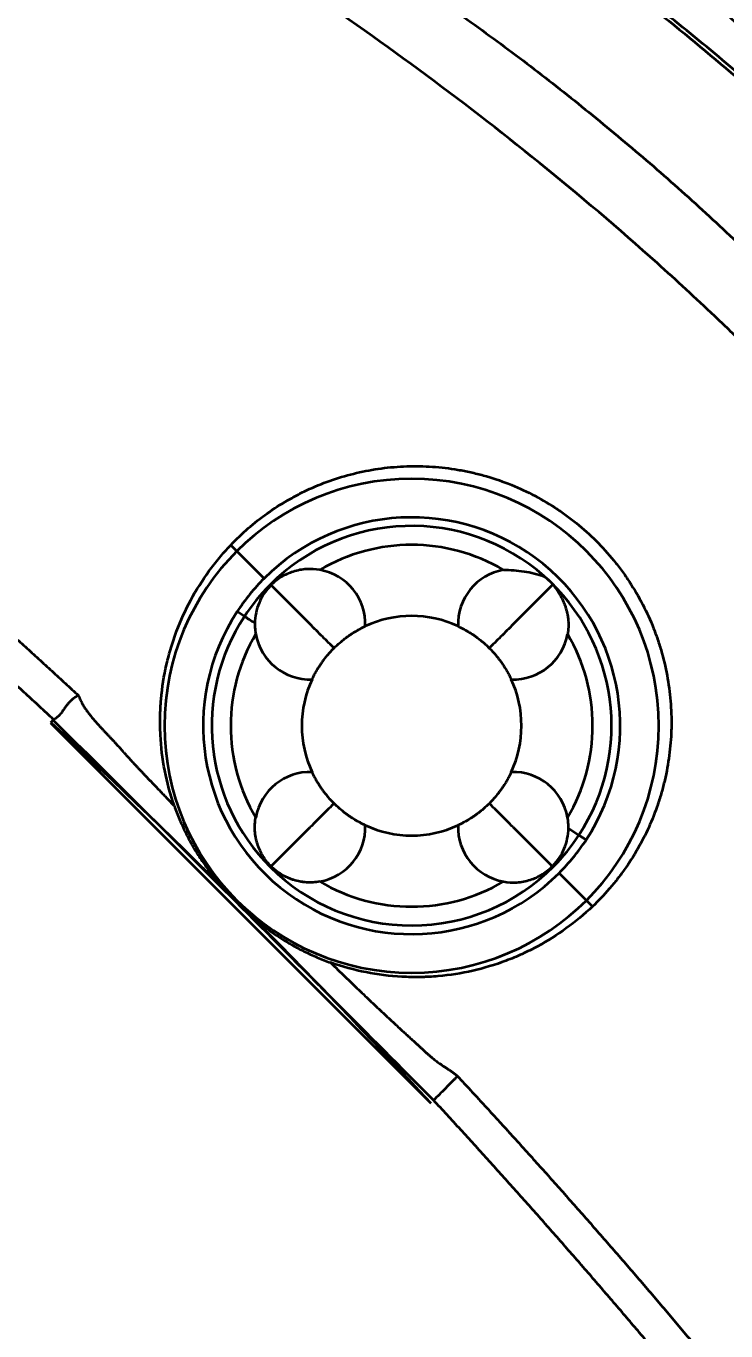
# Model space of a CAD drawing. Header units: millimetres. Extents: x -742 to 742, y -525 to 525.
# Drawn here: x -184.85 to -172.11, y 234.25 to 258.03 of the extents above; entities that cross this region are included whole.
import ezdxf

# ---------------------------------------------------------------- set-up
doc = ezdxf.new("R2010")
doc.units = ezdxf.units.MM
doc.layers.get('0').update_dxf_attribs({"lineweight": 18})
doc.layers.add('尺寸线层', color=3, linetype='Continuous', lineweight=18)
doc.layers.add('粗实线层', color=7, linetype='Continuous', lineweight=35)
doc.styles.add('标准', font='', dxfattribs={"width": 0.667})
doc.styles.get('标准').set_extended_font_data('宋体')
doc.dimstyles.new('标准', dxfattribs={"dimscale": 3, "dimtxt": 3.5, "dimasz": 4, "dimexe": 2, "dimexo": 0, "dimtad": 1, "dimdsep": 46, "dimtxsty": '标准', "dimblk": '_CAXARROW', "dimcen": 0, "dimdle": 6, "dimazin": 2, "dimtfac": 0.707107, "dimtdec": 3, "dimtmove": 2, "dimatfit": 3, "dimfxl": 1, "dimfrac": 2, "dimtolj": 1, "dimarcsym": 1})

# ---------------------------------------------------------------- blocks, each defined once
blk = doc.blocks.new('*X13')
at = {"layer": '尺寸线层', "color": 0, "lineweight": 18}
blk.add_line((-124.916, 358.193), (-25.307, 358.193), dxfattribs=at)
at = {"layer": '尺寸线层', "color": 0, "lineweight": 18, "insert": (-32.77, 365.23), "char_height": 10.5, "width": 29.85047, "attachment_point": 5, "line_spacing_factor": 1.15057, "style": '标准'}
blk.add_mtext('\\T1.1;210', dxfattribs=at)
blk = doc.blocks.new('_CAXARROW')
blk.add_hatch(color=0).paths.add_polyline_path([(0, 0), (-1, 0.125), (-1, -0.125)], flags=0)

msp = doc.modelspace()

# ---------------------------------------------------------------- linework, layer by layer
at = {"layer": '粗实线层'}
for p, q in [((-181.124, 248.571), (-180.516, 247.963)), ((-180.392, 247.839), (-179.68, 247.127)), ((-175.981, 247.127), (-175.27, 247.839)), ((-180.877, 247.27), (-181.009, 247.357)), ((-184.409, 245.33), (-177.483, 238.404)), ((-180.392, 242.717), (-179.68, 243.428)), ((-175.981, 243.428), (-175.27, 242.717)), ((-174.976, 243.41), (-174.784, 243.285)), ((-174.653, 243.199), (-174.784, 243.285)), ((-174.538, 241.985), (-175.145, 242.593))]:
    msp.add_line(p, q, dxfattribs=at)
for centre, radius, start, end in [((-177.831, 245.278), 4.5, 360, 180), ((-177.831, 245.278), 3.797, 326.8123, 135), ((-177.831, 245.278), 3.64, 48.4373, 135.2358), ((-177.831, 245.278), 3.295, 59.5154, 120.4846), ((-177.831, 245.278), 3.797, 135, 146.8123), ((-179.68, 247.127), 1.006, 357.8865, 79.8175), ((-175.981, 247.127), 1.006, 100.1825, 182.0741), ((-177.831, 245.278), 3.64, 326.8123, 48.4373), ((-177.831, 245.278), 3.64, 135.2358, 146.8123), ((-177.831, 245.278), 3.797, 146.8123, 315), ((-177.831, 245.278), 3.64, 146.8123, 224.9938), ((-177.831, 245.278), 2, 65.0346, 114.9924), ((-177.831, 245.278), 3.295, 149.5154, 210.4846), ((-179.68, 247.127), 1.006, 190.1825, 272.0755), ((-175.981, 247.127), 1.006, 267.9275, 349.8175), ((-177.831, 245.278), 3.295, 329.5154, 30.4846), ((-177.831, 245.278), 2, 155.0329, 180), ((-177.831, 245.278), 2, 360, 24.967), ((-177.831, 245.278), 4.5, 180, 0), ((-177.831, 245.278), 2, 180, 204.9654), ((-177.831, 245.278), 2, 335.0347, 360), ((-179.68, 243.428), 1.006, 87.9259, 169.8175), ((-175.981, 243.428), 1.006, 10.1825, 92.071), ((-179.68, 243.428), 1.006, 280.1825, 2.0725), ((-177.831, 245.278), 2, 245.033, 294.9653), ((-175.981, 243.428), 1.006, 177.929, 259.8175), ((-177.831, 245.278), 3.64, 315.234, 326.8123), ((-177.831, 245.278), 3.797, 315, 326.8123), ((-177.831, 245.278), 3.64, 224.9938, 315.234), ((-177.831, 245.278), 3.295, 239.5154, 300.4846)]:
    msp.add_arc(centre, radius, start, end, dxfattribs=at)
for points, knots in [([(-158.903, 233.708), (-159.102, 234.104), (-159.302, 234.5), (-159.706, 235.291), (-159.911, 235.687), (-160.327, 236.476), (-160.539, 236.871), (-160.969, 237.659), (-161.188, 238.052), (-161.856, 239.23), (-162.317, 240.013), (-162.857, 240.891), (-162.917, 240.989), (-163.038, 241.184), (-163.22, 241.475), (-163.404, 241.766), (-163.775, 242.345), (-164.026, 242.729), (-164.792, 243.874), (-165.32, 244.627), (-166.41, 246.113), (-166.972, 246.846), (-168.136, 248.288), (-168.736, 248.998), (-169.981, 250.392), (-170.625, 251.077), (-171.46, 251.914), (-171.713, 252.164), (-171.969, 252.412), (-172.141, 252.577), (-172.227, 252.659), (-172.658, 253.068), (-173.006, 253.389), (-174.059, 254.334), (-174.774, 254.942), (-176.224, 256.116), (-176.959, 256.683), (-178.45, 257.781), (-179.204, 258.311), (-180.35, 259.082), (-180.734, 259.334), (-181.506, 259.831), (-181.894, 260.075), (-182.382, 260.375), (-182.479, 260.435), (-182.675, 260.554), (-182.773, 260.613), (-183.067, 260.791), (-183.655, 261.142), (-184.245, 261.483), (-185.032, 261.929), (-185.426, 262.148), (-186.216, 262.579), (-186.611, 262.79), (-187.403, 263.205), (-187.799, 263.409), (-188.593, 263.812), (-188.989, 264.011), (-189.386, 264.209)], [0, 0, 0, 0, 1.376599, 1.376599, 2.753198, 2.753198, 4.129797, 4.129797, 5.506396, 5.506396, 8.259594, 8.259594, 8.603743, 8.603743, 8.947893, 9.636192, 9.636192, 11.012791, 11.012791, 13.765989, 13.765989, 16.519187, 16.519187, 19.272385, 19.272385, 22.025583, 22.025583, 22.713882, 23.058032, 23.058032, 23.402182, 23.402182, 24.778781, 24.778781, 27.531979, 27.531979, 30.285176, 30.285176, 33.038374, 33.038374, 34.414973, 34.414973, 35.791572, 35.791572, 36.135722, 36.135722, 36.479872, 36.479872, 37.168171, 38.54477, 38.54477, 39.921369, 39.921369, 41.297968, 41.297968, 42.674567, 42.674567, 44.051166, 44.051166, 44.051166, 44.051166]), ([(-188.056, 264.342), (-187.673, 264.168), (-187.289, 263.992), (-186.521, 263.635), (-186.137, 263.455), (-185.37, 263.089), (-184.986, 262.904), (-184.219, 262.528), (-183.836, 262.336), (-182.687, 261.751), (-181.922, 261.345), (-181.066, 260.861), (-180.971, 260.807), (-180.781, 260.697), (-180.686, 260.642), (-180.402, 260.476), (-180.213, 260.364), (-179.647, 260.023), (-179.271, 259.79), (-178.525, 259.313), (-178.153, 259.068), (-177.599, 258.692), (-177.415, 258.565), (-177.048, 258.309), (-176.865, 258.179), (-176.319, 257.785), (-175.958, 257.516), (-175.243, 256.967), (-174.889, 256.687), (-174.362, 256.258), (-174.188, 256.114), (-173.84, 255.822), (-173.666, 255.675), (-173.15, 255.229), (-172.811, 254.927), (-172.141, 254.312), (-171.81, 253.999), (-171.322, 253.521), (-171.161, 253.36), (-170.84, 253.036), (-170.681, 252.872), (-170.208, 252.377), (-169.898, 252.043), (-169.44, 251.535), (-169.289, 251.365), (-168.989, 251.022), (-168.841, 250.85), (-168.4, 250.331), (-168.111, 249.981), (-167.543, 249.277), (-167.264, 248.921), (-166.853, 248.384), (-166.717, 248.204), (-166.447, 247.844), (-166.314, 247.662), (-165.916, 247.118), (-165.656, 246.752), (-165.272, 246.202), (-165.145, 246.018), (-164.893, 245.649), (-164.768, 245.464), (-164.519, 245.094), (-164.396, 244.908), (-164.152, 244.537), (-164.031, 244.35), (-163.67, 243.79), (-163.433, 243.415), (-162.969, 242.663), (-162.74, 242.285), (-162.291, 241.528), (-162.071, 241.149), (-161.636, 240.388), (-161.423, 240.008), (-161, 239.245), (-160.791, 238.864), (-160.377, 238.1), (-160.172, 237.718), (-159.766, 236.955), (-159.564, 236.572), (-159.164, 235.808), (-158.966, 235.426), (-158.769, 235.044)], [0, 0, 0, 0, 1.327472, 1.327472, 2.654944, 2.654944, 3.982417, 3.982417, 5.309889, 5.309889, 7.964833, 7.964833, 8.296701, 8.296701, 8.628569, 8.628569, 9.292306, 9.292306, 10.619778, 10.619778, 11.94725, 11.94725, 12.610986, 12.610986, 13.274722, 13.274722, 14.602194, 14.602194, 15.929667, 15.929667, 16.593403, 16.593403, 17.257139, 17.257139, 18.584611, 18.584611, 19.912083, 19.912083, 20.575819, 20.575819, 21.239555, 21.239555, 22.567028, 22.567028, 23.230764, 23.230764, 23.8945, 23.8945, 25.221972, 25.221972, 26.549444, 26.549444, 27.21318, 27.21318, 27.876917, 27.876917, 29.204389, 29.204389, 29.868125, 29.868125, 30.531861, 30.531861, 31.195597, 31.195597, 31.859333, 31.859333, 33.186805, 33.186805, 34.514278, 34.514278, 35.84175, 35.84175, 37.169222, 37.169222, 38.496694, 38.496694, 39.824167, 39.824167, 41.151639, 41.151639, 42.479111, 42.479111, 42.479111, 42.479111]), ([(-163.623, 248.286), (-163.706, 248.399), (-163.789, 248.512), (-164.168, 249.018), (-164.468, 249.409), (-165.082, 250.183), (-165.395, 250.567), (-166.034, 251.327), (-166.36, 251.704), (-166.858, 252.265), (-167.025, 252.45), (-167.364, 252.821), (-167.535, 253.005), (-167.794, 253.28), (-167.881, 253.371), (-168.055, 253.554), (-168.143, 253.645), (-168.406, 253.917), (-168.583, 254.097), (-169.118, 254.633), (-169.48, 254.985), (-170.029, 255.506), (-170.214, 255.678), (-170.585, 256.019), (-170.772, 256.188), (-171.334, 256.691), (-171.713, 257.02), (-172.479, 257.667), (-172.865, 257.984), (-173.647, 258.606), (-174.041, 258.911), (-174.583, 259.317), (-174.727, 259.425), (-174.872, 259.531)], [0, 0, 0, 0, 0.428169, 0.428169, 1.927882, 1.927882, 3.427596, 3.427596, 4.92731, 4.92731, 5.677166, 5.677166, 6.427023, 6.427023, 6.801952, 6.801952, 7.17688, 7.17688, 7.926737, 7.926737, 9.42645, 9.42645, 10.176307, 10.176307, 10.926164, 10.926164, 12.425878, 12.425878, 13.925591, 13.925591, 15.425305, 15.425305, 15.965951, 15.965951, 15.965951, 15.965951]), ([(-174.787, 259.39), (-174.526, 259.196), (-174.268, 258.999), (-173.753, 258.601), (-173.498, 258.4), (-172.736, 257.788), (-172.234, 257.369), (-171.491, 256.727), (-171.245, 256.51), (-170.879, 256.182), (-170.757, 256.071), (-170.514, 255.85), (-170.393, 255.738), (-170.032, 255.402), (-169.554, 254.949), (-169.085, 254.489), (-168.388, 253.792), (-167.932, 253.318), (-167.373, 252.716), (-167.262, 252.595), (-167.04, 252.352), (-166.93, 252.23), (-166.601, 251.863), (-166.385, 251.617), (-165.742, 250.873), (-165.324, 250.371), (-164.508, 249.354), (-164.111, 248.839), (-163.723, 248.317)], [0, 0, 0, 0, 0.981729, 0.981729, 1.963458, 1.963458, 3.926916, 3.926916, 4.908645, 4.908645, 5.399509, 5.399509, 5.890374, 5.890374, 6.872103, 7.853832, 7.853832, 9.81729, 9.81729, 10.308154, 10.308154, 10.799019, 10.799019, 11.780748, 11.780748, 13.744206, 13.744206, 15.707663, 15.707663, 15.707663, 15.707663]), ([(-173.383, 259.364), (-172.954, 258.996), (-172.528, 258.624), (-171.681, 257.87), (-171.261, 257.489), (-170.635, 256.909), (-170.427, 256.715), (-170.013, 256.323), (-169.806, 256.126), (-169.19, 255.533), (-168.783, 255.133), (-167.977, 254.326), (-167.578, 253.919), (-167.084, 253.405), (-166.986, 253.302), (-166.789, 253.095), (-166.691, 252.991), (-166.398, 252.68), (-166.204, 252.472), (-165.624, 251.845), (-165.243, 251.425), (-164.489, 250.578), (-164.117, 250.152), (-163.749, 249.724)], [0, 0, 0, 0, 1.705244, 1.705244, 3.410488, 3.410488, 4.26311, 4.26311, 5.115732, 5.115732, 6.820976, 6.820976, 8.52622, 8.52622, 8.952531, 8.952531, 9.378842, 9.378842, 10.231464, 10.231464, 11.936708, 11.936708, 13.641952, 13.641952, 13.641952, 13.641952]), ([(-198.799, 257.837), (-198.746, 257.8), (-198.64, 257.726), (-198.481, 257.614), (-198.324, 257.503), (-198.168, 257.393), (-198.012, 257.282), (-197.858, 257.172), (-197.704, 257.063), (-197.551, 256.954), (-197.4, 256.845), (-197.249, 256.737), (-197.1, 256.629), (-196.951, 256.521), (-196.803, 256.414), (-196.657, 256.308), (-196.511, 256.201), (-196.366, 256.096), (-196.222, 255.99), (-196.079, 255.885), (-195.938, 255.781), (-195.797, 255.677), (-195.657, 255.573), (-195.518, 255.47), (-195.38, 255.367), (-195.243, 255.265), (-195.107, 255.163), (-194.971, 255.062), (-194.837, 254.961), (-194.704, 254.86), (-194.572, 254.76), (-194.44, 254.661), (-194.31, 254.562), (-194.181, 254.463), (-194.052, 254.365), (-193.925, 254.268), (-193.798, 254.171), (-193.673, 254.074), (-193.548, 253.978), (-193.424, 253.883), (-193.301, 253.788), (-193.18, 253.694), (-193.059, 253.6), (-192.939, 253.506), (-192.82, 253.413), (-192.702, 253.321), (-192.584, 253.229), (-192.468, 253.138), (-192.353, 253.047), (-192.239, 252.957), (-192.125, 252.867), (-192.013, 252.778), (-191.901, 252.69), (-191.791, 252.602), (-191.681, 252.514), (-191.572, 252.428), (-191.464, 252.341), (-191.357, 252.256), (-191.251, 252.171), (-191.095, 252.045), (-190.888, 251.878), (-190.631, 251.67), (-190.375, 251.461), (-190.119, 251.251), (-189.863, 251.041), (-189.608, 250.83), (-189.354, 250.619), (-189.1, 250.407), (-188.846, 250.195), (-188.593, 249.982), (-188.341, 249.768), (-188.089, 249.554), (-187.838, 249.339), (-187.587, 249.124), (-187.337, 248.908), (-187.088, 248.692), (-186.839, 248.475), (-186.59, 248.257), (-186.342, 248.039), (-186.095, 247.821), (-185.849, 247.602), (-185.603, 247.382), (-185.357, 247.162), (-185.113, 246.941), (-184.869, 246.72), (-184.625, 246.498), (-184.382, 246.276), (-184.14, 246.053), (-183.979, 245.904), (-183.899, 245.83)], [0, 0, 0, 0, 0.194716, 0.388418, 0.581102, 0.772768, 0.963415, 1.153041, 1.341645, 1.529225, 1.71578, 1.901309, 2.085811, 2.269283, 2.451725, 2.633136, 2.813514, 2.992858, 3.171166, 3.348438, 3.524671, 3.699866, 3.87402, 4.047132, 4.219202, 4.390228, 4.560208, 4.729142, 4.897028, 5.063866, 5.229654, 5.39439, 5.558075, 5.720706, 5.882282, 6.042803, 6.202267, 6.360673, 6.518021, 6.674308, 6.829534, 6.983698, 7.136798, 7.288835, 7.439805, 7.58971, 7.738546, 7.886314, 8.033013, 8.178641, 8.323197, 8.46668, 8.60909, 8.750425, 8.890685, 9.029867, 9.167972, 9.304998, 9.440944, 9.57581, 9.906701, 10.237588, 10.568463, 10.899322, 11.23016, 11.560972, 11.891752, 12.222496, 12.553199, 12.883855, 13.214459, 13.545007, 13.875494, 14.205914, 14.536263, 14.866536, 15.196727, 15.526832, 15.856846, 16.186764, 16.51658, 16.846291, 17.175891, 17.505376, 17.83474, 18.16398, 18.49309, 18.822066, 19.150904, 19.150904, 19.150904, 19.150904]), ([(-184.35, 245.39), (-184.392, 245.429), (-184.476, 245.507), (-184.602, 245.624), (-184.728, 245.741), (-184.855, 245.857), (-184.981, 245.973), (-185.107, 246.089), (-185.234, 246.205), (-185.36, 246.32), (-185.486, 246.435), (-185.613, 246.549), (-185.739, 246.664), (-185.866, 246.778), (-185.992, 246.892), (-186.118, 247.005), (-186.245, 247.118), (-186.371, 247.231), (-186.498, 247.344), (-186.624, 247.456), (-186.751, 247.568), (-186.878, 247.68), (-187.004, 247.792), (-187.131, 247.903), (-187.257, 248.014), (-187.384, 248.125), (-187.511, 248.235), (-187.637, 248.345), (-187.764, 248.455), (-187.891, 248.564), (-188.017, 248.674), (-188.144, 248.783), (-188.271, 248.892), (-188.397, 249), (-188.524, 249.108), (-188.651, 249.216), (-188.777, 249.324), (-188.904, 249.431), (-189.031, 249.538), (-189.157, 249.645), (-189.284, 249.751), (-189.411, 249.858), (-189.538, 249.964), (-189.664, 250.069), (-189.791, 250.175), (-189.918, 250.28), (-190.044, 250.385), (-190.171, 250.489), (-190.298, 250.594), (-190.425, 250.698), (-190.551, 250.802), (-190.678, 250.905), (-190.805, 251.008), (-190.931, 251.111), (-191.058, 251.214), (-191.185, 251.317), (-191.311, 251.419), (-191.438, 251.521), (-191.565, 251.622), (-191.691, 251.724), (-191.818, 251.825), (-191.945, 251.926), (-192.071, 252.026), (-192.198, 252.126), (-192.324, 252.226), (-192.451, 252.326), (-192.577, 252.426), (-192.704, 252.525), (-192.831, 252.624), (-192.957, 252.723), (-193.084, 252.821), (-193.21, 252.919), (-193.337, 253.017), (-193.463, 253.115), (-193.589, 253.212), (-193.716, 253.309), (-193.842, 253.406), (-193.969, 253.503), (-194.095, 253.599), (-194.221, 253.695), (-194.348, 253.791), (-194.474, 253.887), (-194.6, 253.982), (-194.727, 254.077), (-194.853, 254.172), (-194.979, 254.266), (-195.105, 254.361), (-195.231, 254.455), (-195.358, 254.548), (-195.484, 254.642), (-195.61, 254.735), (-195.736, 254.828), (-195.862, 254.921), (-195.988, 255.013), (-196.114, 255.105), (-196.24, 255.197), (-196.366, 255.289), (-196.492, 255.38), (-196.617, 255.472), (-196.743, 255.563), (-196.869, 255.653), (-196.995, 255.744), (-197.121, 255.834), (-197.246, 255.924), (-197.372, 256.013), (-197.498, 256.103), (-197.623, 256.192), (-197.749, 256.281), (-197.874, 256.37), (-198, 256.458), (-198.125, 256.546), (-198.251, 256.634), (-198.376, 256.722), (-198.501, 256.809), (-198.627, 256.896), (-198.752, 256.983), (-198.877, 257.07), (-199.002, 257.156), (-199.127, 257.242), (-199.253, 257.328), (-199.336, 257.385), (-199.378, 257.414)], [0, 0, 0, 0, 0.172195, 0.344213, 0.516056, 0.687722, 0.859212, 1.030527, 1.201665, 1.372628, 1.543414, 1.714025, 1.88446, 2.054719, 2.224803, 2.394711, 2.564443, 2.734, 2.903381, 3.072587, 3.241617, 3.410471, 3.57915, 3.747654, 3.915983, 4.084136, 4.252114, 4.419916, 4.587543, 4.754996, 4.922273, 5.089375, 5.256301, 5.423053, 5.58963, 5.756032, 5.922258, 6.08831, 6.254187, 6.419889, 6.585417, 6.750769, 6.915947, 7.08095, 7.245778, 7.410432, 7.574911, 7.739215, 7.903345, 8.0673, 8.231081, 8.394688, 8.558119, 8.721377, 8.88446, 9.047369, 9.210103, 9.372663, 9.535049, 9.697261, 9.859298, 10.021161, 10.18285, 10.344365, 10.505706, 10.666873, 10.827865, 10.988684, 11.149329, 11.3098, 11.470097, 11.63022, 11.790169, 11.949944, 12.109546, 12.268973, 12.428227, 12.587308, 12.746214, 12.904947, 13.063506, 13.221892, 13.380104, 13.538143, 13.696008, 13.853699, 14.011217, 14.168562, 14.325733, 14.482731, 14.639555, 14.796206, 14.952684, 15.108989, 15.26512, 15.421078, 15.576863, 15.732474, 15.887913, 16.043178, 16.198271, 16.35319, 16.507936, 16.662509, 16.81691, 16.971137, 17.125191, 17.279072, 17.432781, 17.586317, 17.73968, 17.89287, 18.045887, 18.198731, 18.351403, 18.503902, 18.656229, 18.808382, 18.960364, 19.112172, 19.263808, 19.263808, 19.263808, 19.263808]), ([(-181.124, 248.571), (-181.022, 248.678), (-180.81, 248.88), (-180.58, 249.061), (-180.341, 249.232), (-180.217, 249.312), (-180.024, 249.423), (-179.959, 249.459), (-179.826, 249.528), (-179.757, 249.561), (-179.552, 249.654), (-179.412, 249.71), (-179.127, 249.807), (-178.982, 249.849), (-178.686, 249.919), (-178.536, 249.947), (-178.307, 249.977), (-178.229, 249.986), (-178.074, 249.998), (-177.996, 250.003), (-177.763, 250.01), (-177.607, 250.008), (-177.297, 249.987), (-177.142, 249.968), (-176.91, 249.929), (-176.833, 249.914), (-176.678, 249.879), (-176.601, 249.86), (-176.37, 249.796), (-176.219, 249.746), (-175.923, 249.631), (-175.779, 249.566), (-175.496, 249.42), (-175.358, 249.34), (-175.189, 249.23), (-175.155, 249.208), (-175.089, 249.162), (-175.055, 249.139), (-174.957, 249.067), (-174.894, 249.018), (-174.706, 248.867), (-174.468, 248.653), (-174.253, 248.415), (-174.126, 248.259), (-174.101, 248.227), (-174.051, 248.163), (-174.027, 248.131), (-173.955, 248.033), (-173.909, 247.967), (-173.777, 247.765), (-173.616, 247.49), (-173.484, 247.2), (-173.397, 246.977), (-173.369, 246.902), (-173.318, 246.75), (-173.295, 246.674), (-173.231, 246.445), (-173.196, 246.291), (-173.143, 245.982), (-173.124, 245.826), (-173.107, 245.592), (-173.104, 245.514), (-173.101, 245.396), (-173.101, 245.357), (-173.101, 245.278), (-173.102, 245.239), (-173.108, 245.044), (-173.121, 244.89), (-173.161, 244.585), (-173.188, 244.435), (-173.24, 244.212), (-173.269, 244.101), (-173.301, 243.992), (-173.324, 243.919), (-173.336, 243.882), (-173.398, 243.702), (-173.453, 243.561), (-173.577, 243.289), (-173.645, 243.157), (-173.793, 242.9), (-173.872, 242.775), (-173.98, 242.624), (-174.002, 242.594), (-174.046, 242.535), (-174.069, 242.505), (-174.137, 242.418), (-174.184, 242.361), (-174.329, 242.194), (-174.431, 242.087), (-174.538, 241.985)], [0, 0, 0, 0, 0.463552, 0.927105, 0.927105, 1.390657, 1.390657, 1.622433, 1.622433, 1.854209, 1.854209, 2.317762, 2.317762, 2.781314, 2.781314, 3.244866, 3.244866, 3.476643, 3.476643, 3.708419, 3.708419, 4.171971, 4.171971, 4.635523, 4.635523, 4.8673, 4.8673, 5.099076, 5.099076, 5.562628, 5.562628, 6.026181, 6.026181, 6.489733, 6.489733, 6.605621, 6.605621, 6.721509, 6.721509, 6.953285, 6.953285, 7.416838, 7.88039, 7.88039, 7.996278, 7.996278, 8.112166, 8.112166, 8.343942, 8.343942, 8.807495, 9.271047, 9.271047, 9.502823, 9.502823, 9.734599, 9.734599, 10.198152, 10.198152, 10.661704, 10.661704, 10.89348, 10.89348, 11.009368, 11.009368, 11.125256, 11.125256, 11.588809, 11.588809, 12.052361, 12.052361, 12.284137, 12.400025, 12.400025, 12.515913, 12.515913, 12.979466, 12.979466, 13.443018, 13.443018, 13.90657, 13.90657, 14.022458, 14.022458, 14.138347, 14.138347, 14.370123, 14.370123, 14.833675, 14.833675, 14.833675, 14.833675]), ([(-182.152, 243.816), (-182.226, 244.029), (-182.284, 244.244), (-182.368, 244.676), (-182.394, 244.893), (-182.408, 245.166), (-182.41, 245.221), (-182.411, 245.303), (-182.412, 245.331), (-182.412, 245.386), (-182.41, 245.522), (-182.403, 245.657), (-182.374, 245.978), (-182.341, 246.188), (-182.27, 246.498), (-182.243, 246.6), (-182.197, 246.752), (-182.181, 246.802), (-182.147, 246.902), (-182.129, 246.952), (-182.036, 247.197), (-181.95, 247.386), (-181.754, 247.75), (-181.644, 247.925), (-181.492, 248.135), (-181.461, 248.176), (-181.397, 248.258), (-181.299, 248.38), (-181.196, 248.496), (-181.124, 248.571)], [0, 0, 0, 0, 0.63963, 0.63963, 1.279261, 1.279261, 1.439168, 1.439168, 1.519122, 1.519122, 1.599076, 1.918891, 1.918891, 2.558522, 2.558522, 2.878337, 2.878337, 3.038245, 3.038245, 3.198152, 3.198152, 3.837783, 3.837783, 4.477413, 4.477413, 4.637321, 4.637321, 4.797228, 5.117043, 5.117043, 5.117043, 5.117043]), ([(-179.502, 248.118), (-179.583, 248.132), (-179.665, 248.137), (-179.829, 248.126), (-179.91, 248.11), (-180.066, 248.06), (-180.141, 248.025), (-180.28, 247.939), (-180.345, 247.887), (-180.402, 247.828)], [0, 0, 0, 0, 0.245737, 0.245737, 0.491474, 0.491474, 0.737211, 0.737211, 0.9829479, 0.9829479, 0.9829479, 0.9829479]), ([(-176.159, 248.118), (-176.097, 248.117), (-176.035, 248.115), (-175.91, 248.107), (-175.847, 248.1), (-175.722, 248.081), (-175.66, 248.068), (-175.537, 248.038), (-175.477, 248.019), (-175.418, 247.997)], [0, 0, 0, 0, 0.1886908, 0.1886908, 0.3773817, 0.3773817, 0.5660725, 0.5660725, 0.7547633, 0.7547633, 0.7547633, 0.7547633]), ([(-175.418, 247.997), (-175.415, 247.996), (-175.41, 247.992), (-175.402, 247.987), (-175.395, 247.981), (-175.387, 247.976), (-175.379, 247.97), (-175.371, 247.963), (-175.364, 247.957), (-175.356, 247.95), (-175.348, 247.943), (-175.34, 247.936), (-175.332, 247.929), (-175.324, 247.921), (-175.316, 247.913), (-175.308, 247.905), (-175.299, 247.896), (-175.291, 247.888), (-175.283, 247.879), (-175.275, 247.87), (-175.267, 247.86), (-175.259, 247.851), (-175.25, 247.841), (-175.242, 247.831), (-175.234, 247.82), (-175.226, 247.81), (-175.218, 247.799), (-175.21, 247.787), (-175.201, 247.776), (-175.193, 247.764), (-175.185, 247.752), (-175.177, 247.74), (-175.169, 247.728), (-175.161, 247.715), (-175.153, 247.702), (-175.145, 247.689), (-175.134, 247.67), (-175.121, 247.647), (-175.106, 247.618), (-175.092, 247.589), (-175.078, 247.561), (-175.066, 247.532), (-175.054, 247.503), (-175.043, 247.475), (-175.032, 247.446), (-175.023, 247.417), (-175.015, 247.389), (-175.007, 247.36), (-175, 247.332), (-174.994, 247.304), (-174.989, 247.276), (-174.985, 247.247), (-174.982, 247.22), (-174.979, 247.192), (-174.977, 247.164), (-174.976, 247.137), (-174.976, 247.109), (-174.977, 247.082), (-174.978, 247.055), (-174.98, 247.028), (-174.983, 247.002), (-174.987, 246.976), (-174.99, 246.958), (-174.991, 246.95)], [0, 0, 0, 0, 0.009109, 0.018373, 0.027799, 0.037388, 0.047145, 0.057073, 0.067176, 0.077456, 0.087916, 0.098559, 0.109388, 0.120404, 0.131611, 0.143009, 0.154601, 0.166388, 0.178373, 0.190557, 0.20294, 0.215525, 0.228312, 0.241303, 0.254499, 0.267899, 0.281507, 0.295321, 0.309342, 0.323572, 0.33801, 0.352657, 0.367514, 0.382579, 0.397855, 0.41334, 0.429035, 0.462023, 0.494652, 0.526928, 0.558856, 0.590439, 0.621684, 0.652595, 0.68318, 0.713444, 0.743394, 0.773037, 0.80238, 0.83143, 0.860196, 0.888686, 0.91691, 0.944875, 0.972592, 1.000071, 1.027322, 1.054356, 1.081185, 1.107819, 1.134271, 1.160552, 1.186677, 1.186677, 1.186677, 1.186677]), ([(-180.402, 247.828), (-180.446, 247.783), (-180.486, 247.734), (-180.555, 247.628), (-180.585, 247.572), (-180.633, 247.455), (-180.652, 247.395), (-180.678, 247.271), (-180.685, 247.208), (-180.686, 247.145)], [0, 0, 0, 0, 0.1893659, 0.1893659, 0.3787318, 0.3787318, 0.5680977, 0.5680977, 0.7574637, 0.7574637, 0.7574637, 0.7574637]), ([(-179.245, 246.692), (-179.276, 246.723), (-179.309, 246.756), (-179.377, 246.825), (-179.413, 246.86), (-179.487, 246.934), (-179.525, 246.972), (-179.602, 247.049), (-179.641, 247.088), (-179.68, 247.127)], [0, 0, 0, 0, 0.1539094, 0.1539094, 0.3078188, 0.3078188, 0.4617282, 0.4617282, 0.6156376, 0.6156376, 0.6156376, 0.6156376]), ([(-179.245, 246.692), (-179.208, 246.729), (-179.17, 246.764), (-179.122, 246.805), (-179.113, 246.813), (-179.094, 246.829), (-179.084, 246.837), (-179.055, 246.859), (-179.037, 246.874), (-179, 246.901), (-178.982, 246.913), (-178.947, 246.938), (-178.93, 246.949), (-178.88, 246.981), (-178.85, 246.999), (-178.816, 247.018), (-178.81, 247.022), (-178.797, 247.029), (-178.778, 247.039), (-178.751, 247.054), (-178.733, 247.063), (-178.717, 247.071), (-178.709, 247.075), (-178.691, 247.084), (-178.682, 247.087), (-178.676, 247.09), (-178.675, 247.091), (-178.675, 247.091), (-178.676, 247.091), (-178.678, 247.09)], [0, 0, 0, 0, 0.0878316, 0.0878316, 0.1097895, 0.1097895, 0.1317474, 0.1317474, 0.1756632, 0.1756632, 0.219579, 0.219579, 0.2634948, 0.2634948, 0.3513264, 0.3513264, 0.3732843, 0.3732843, 0.3952422, 0.439158, 0.4830738, 0.4830738, 0.5269896, 0.5269896, 0.6148212, 0.6148212, 0.658737, 0.658737, 0.7026528, 0.7026528, 0.7026528, 0.7026528]), ([(-176.987, 247.091), (-176.987, 247.091), (-176.983, 247.089), (-176.972, 247.084), (-176.968, 247.082), (-176.957, 247.077), (-176.95, 247.074), (-176.929, 247.063), (-176.911, 247.054), (-176.88, 247.038), (-176.869, 247.032), (-176.851, 247.022), (-176.845, 247.018), (-176.832, 247.011), (-176.825, 247.007), (-176.792, 246.987), (-176.762, 246.969), (-176.715, 246.938), (-176.699, 246.927), (-176.674, 246.909), (-176.665, 246.903), (-176.648, 246.891), (-176.639, 246.884), (-176.595, 246.851), (-176.56, 246.823), (-176.506, 246.777), (-176.488, 246.76), (-176.452, 246.727), (-176.434, 246.71), (-176.417, 246.692)], [0, 0, 0, 0, 0.0873839, 0.0873839, 0.1310759, 0.1310759, 0.1747679, 0.1747679, 0.2621518, 0.2621518, 0.3058438, 0.3058438, 0.3276898, 0.3276898, 0.3495358, 0.3495358, 0.4369197, 0.4369197, 0.4806117, 0.4806117, 0.5024576, 0.5024576, 0.5243036, 0.5243036, 0.6116876, 0.6116876, 0.6553795, 0.6553795, 0.6990715, 0.6990715, 0.6990715, 0.6990715]), ([(-175.981, 247.127), (-176.02, 247.088), (-176.059, 247.049), (-176.136, 246.972), (-176.174, 246.934), (-176.248, 246.861), (-176.284, 246.825), (-176.353, 246.756), (-176.386, 246.723), (-176.417, 246.692)], [0, 0, 0, 0, 0.1539, 0.1539, 0.3078, 0.3078, 0.4617001, 0.4617001, 0.6156001, 0.6156001, 0.6156001, 0.6156001]), ([(-179.644, 246.122), (-179.644, 246.122), (-179.642, 246.126), (-179.637, 246.137), (-179.635, 246.141), (-179.63, 246.152), (-179.627, 246.158), (-179.616, 246.18), (-179.607, 246.197), (-179.59, 246.229), (-179.584, 246.24), (-179.574, 246.258), (-179.571, 246.264), (-179.563, 246.277), (-179.56, 246.283), (-179.54, 246.317), (-179.522, 246.346), (-179.491, 246.393), (-179.48, 246.41), (-179.462, 246.435), (-179.456, 246.443), (-179.444, 246.461), (-179.437, 246.469), (-179.404, 246.513), (-179.376, 246.549), (-179.329, 246.603), (-179.313, 246.621), (-179.28, 246.657), (-179.263, 246.674), (-179.245, 246.692)], [0, 0, 0, 0, 0.0873801, 0.0873801, 0.1310701, 0.1310701, 0.1747602, 0.1747602, 0.2621403, 0.2621403, 0.3058303, 0.3058303, 0.3276753, 0.3276753, 0.3495203, 0.3495203, 0.4369004, 0.4369004, 0.4805905, 0.4805905, 0.5024355, 0.5024355, 0.5242805, 0.5242805, 0.6116606, 0.6116606, 0.6553506, 0.6553506, 0.6990407, 0.6990407, 0.6990407, 0.6990407]), ([(-176.417, 246.692), (-176.382, 246.657), (-176.349, 246.622), (-176.302, 246.568), (-176.287, 246.55), (-176.258, 246.514), (-176.231, 246.479), (-176.206, 246.444), (-176.188, 246.419), (-176.183, 246.411), (-176.171, 246.395), (-176.166, 246.386), (-176.14, 246.347), (-176.122, 246.317), (-176.102, 246.284), (-176.098, 246.277), (-176.091, 246.264), (-176.087, 246.258), (-176.077, 246.24), (-176.071, 246.229), (-176.054, 246.197), (-176.045, 246.18), (-176.037, 246.162), (-176.035, 246.158), (-176.032, 246.152), (-176.028, 246.143), (-176.024, 246.137), (-176.019, 246.126), (-176.018, 246.122), (-176.018, 246.122)], [0, 0, 0, 0, 0.0874923, 0.0874923, 0.1312384, 0.1312384, 0.1749845, 0.2187307, 0.2187307, 0.2406037, 0.2406037, 0.2624768, 0.2624768, 0.3499691, 0.3499691, 0.3718422, 0.3718422, 0.3937152, 0.3937152, 0.4374614, 0.4374614, 0.5249536, 0.5249536, 0.5468267, 0.5468267, 0.5686998, 0.6124459, 0.6124459, 0.6995248, 0.6995248, 0.6995248, 0.6995248]), ([(-183.899, 245.83), (-183.902, 245.828), (-183.908, 245.825), (-183.917, 245.821), (-183.926, 245.816), (-183.935, 245.811), (-183.944, 245.806), (-183.953, 245.8), (-183.962, 245.794), (-183.971, 245.788), (-183.979, 245.782), (-183.988, 245.776), (-183.997, 245.769), (-184.005, 245.762), (-184.013, 245.755), (-184.022, 245.748), (-184.03, 245.74), (-184.038, 245.733), (-184.046, 245.725), (-184.054, 245.717), (-184.061, 245.709), (-184.069, 245.7), (-184.078, 245.689), (-184.09, 245.676), (-184.103, 245.66), (-184.116, 245.644), (-184.128, 245.628), (-184.139, 245.613), (-184.151, 245.598), (-184.161, 245.582), (-184.172, 245.567), (-184.181, 245.553), (-184.189, 245.54), (-184.195, 245.531), (-184.199, 245.525), (-184.204, 245.518), (-184.21, 245.511), (-184.216, 245.503), (-184.222, 245.496), (-184.229, 245.489), (-184.236, 245.481), (-184.243, 245.474), (-184.25, 245.466), (-184.258, 245.458), (-184.266, 245.451), (-184.274, 245.444), (-184.282, 245.436), (-184.29, 245.429), (-184.298, 245.422), (-184.306, 245.416), (-184.314, 245.41), (-184.322, 245.404), (-184.33, 245.398), (-184.337, 245.393), (-184.345, 245.389), (-184.351, 245.385), (-184.356, 245.383), (-184.358, 245.382)], [0, 0, 0, 0, 0.0067189, 0.0135018, 0.0203529, 0.0272761, 0.0342747, 0.0413522, 0.0485117, 0.0557564, 0.0630891, 0.0705128, 0.07803, 0.0856435, 0.0933557, 0.1011689, 0.1090853, 0.1171071, 0.1252363, 0.1334747, 0.1418241, 0.1502863, 0.1588627, 0.1747715, 0.1906908, 0.2066197, 0.2225577, 0.2385043, 0.2544602, 0.2704277, 0.286409, 0.3024063, 0.3184217, 0.3256353, 0.3334036, 0.3417305, 0.3506192, 0.3600723, 0.3700921, 0.3806806, 0.3918398, 0.4035714, 0.4158771, 0.4287587, 0.442218, 0.4562569, 0.4708759, 0.4860749, 0.5018534, 0.5182101, 0.5351435, 0.552651, 0.5707295, 0.5893752, 0.6085833, 0.6283484, 0.6486644, 0.6486644, 0.6486644, 0.6486644]), ([(-183.899, 245.83), (-183.897, 245.824), (-183.892, 245.813), (-183.886, 245.797), (-183.878, 245.781), (-183.871, 245.764), (-183.864, 245.748), (-183.856, 245.732), (-183.848, 245.716), (-183.84, 245.701), (-183.831, 245.685), (-183.823, 245.669), (-183.814, 245.654), (-183.805, 245.638), (-183.795, 245.623), (-183.786, 245.608), (-183.776, 245.592), (-183.757, 245.564), (-183.725, 245.52), (-183.679, 245.461), (-183.626, 245.397), (-183.577, 245.341), (-183.535, 245.295), (-183.503, 245.259), (-183.469, 245.223), (-183.435, 245.186), (-183.401, 245.149), (-183.366, 245.112), (-183.33, 245.076), (-183.296, 245.039), (-183.262, 245.003), (-183.229, 244.968), (-183.197, 244.932), (-183.165, 244.898), (-183.134, 244.863), (-183.104, 244.829), (-183.079, 244.8), (-183.059, 244.776), (-183.041, 244.756), (-183.022, 244.734), (-183.001, 244.711), (-182.977, 244.685), (-182.952, 244.657), (-182.924, 244.628), (-182.895, 244.596), (-182.863, 244.563), (-182.83, 244.527), (-182.794, 244.489), (-182.757, 244.45), (-182.717, 244.408), (-182.676, 244.364), (-182.632, 244.318), (-182.587, 244.271), (-182.539, 244.221), (-182.49, 244.169), (-182.438, 244.115), (-182.385, 244.059), (-182.33, 244.001), (-182.272, 243.941), (-182.213, 243.879), (-182.173, 243.837), (-182.152, 243.816)], [0, 0, 0, 0, 0.017921, 0.035836, 0.053746, 0.071656, 0.089569, 0.107488, 0.125417, 0.143359, 0.161316, 0.179293, 0.197293, 0.215318, 0.233372, 0.251459, 0.269581, 0.287741, 0.355527, 0.430777, 0.513611, 0.604114, 0.652258, 0.700969, 0.750247, 0.800092, 0.850505, 0.901484, 0.953032, 1.002932, 1.052116, 1.100587, 1.148349, 1.195405, 1.241759, 1.287415, 1.332376, 1.355829, 1.382095, 1.411177, 1.443076, 1.477797, 1.515339, 1.555707, 1.598901, 1.644924, 1.693778, 1.745464, 1.799984, 1.857341, 1.917536, 1.980571, 2.046448, 2.115169, 2.186737, 2.261153, 2.338419, 2.418538, 2.501512, 2.587343, 2.676033, 2.676033, 2.676033, 2.676033]), ([(-179.245, 243.864), (-179.28, 243.899), (-179.313, 243.934), (-179.359, 243.988), (-179.374, 244.006), (-179.403, 244.042), (-179.431, 244.077), (-179.455, 244.111), (-179.473, 244.137), (-179.479, 244.145), (-179.49, 244.161), (-179.495, 244.169), (-179.522, 244.209), (-179.54, 244.239), (-179.559, 244.272), (-179.563, 244.279), (-179.571, 244.292), (-179.574, 244.298), (-179.584, 244.316), (-179.59, 244.327), (-179.607, 244.359), (-179.616, 244.376), (-179.625, 244.394), (-179.626, 244.398), (-179.63, 244.404), (-179.634, 244.413), (-179.637, 244.419), (-179.642, 244.43), (-179.644, 244.434), (-179.644, 244.434)], [0, 0, 0, 0, 0.0874923, 0.0874923, 0.1312384, 0.1312384, 0.1749845, 0.2187307, 0.2187307, 0.2406037, 0.2406037, 0.2624768, 0.2624768, 0.3499691, 0.3499691, 0.3718421, 0.3718421, 0.3937152, 0.3937152, 0.4374614, 0.4374614, 0.5249536, 0.5249536, 0.5468267, 0.5468267, 0.5686998, 0.6124459, 0.6124459, 0.6995248, 0.6995248, 0.6995248, 0.6995248]), ([(-176.018, 244.434), (-176.018, 244.434), (-176.019, 244.43), (-176.024, 244.419), (-176.026, 244.415), (-176.032, 244.404), (-176.035, 244.398), (-176.045, 244.376), (-176.054, 244.359), (-176.071, 244.327), (-176.077, 244.316), (-176.087, 244.298), (-176.09, 244.292), (-176.098, 244.279), (-176.102, 244.273), (-176.121, 244.239), (-176.14, 244.21), (-176.171, 244.162), (-176.182, 244.146), (-176.199, 244.121), (-176.205, 244.113), (-176.218, 244.095), (-176.224, 244.087), (-176.257, 244.043), (-176.286, 244.007), (-176.332, 243.953), (-176.348, 243.935), (-176.382, 243.899), (-176.399, 243.881), (-176.416, 243.864)], [0, 0, 0, 0, 0.0873878, 0.0873878, 0.1310817, 0.1310817, 0.1747756, 0.1747756, 0.2621634, 0.2621634, 0.3058573, 0.3058573, 0.3277042, 0.3277042, 0.3495512, 0.3495512, 0.436939, 0.436939, 0.4806329, 0.4806329, 0.5024798, 0.5024798, 0.5243268, 0.5243268, 0.6117146, 0.6117146, 0.6554085, 0.6554085, 0.6991023, 0.6991023, 0.6991023, 0.6991023]), ([(-182.152, 243.816), (-182.123, 243.733), (-182.091, 243.652), (-182.041, 243.532), (-182.023, 243.493), (-181.987, 243.414), (-181.969, 243.375), (-181.912, 243.26), (-181.872, 243.185), (-181.788, 243.037), (-181.745, 242.964), (-181.653, 242.822), (-181.605, 242.752), (-181.505, 242.613), (-181.453, 242.545), (-181.343, 242.41), (-181.286, 242.343), (-181.197, 242.245), (-181.167, 242.212), (-181.105, 242.147), (-181.073, 242.114), (-181.041, 242.082)], [0, 0, 0, 0, 0.259588, 0.259588, 0.389381, 0.389381, 0.519175, 0.519175, 0.778763, 0.778763, 1.03835, 1.03835, 1.297938, 1.297938, 1.557525, 1.557525, 1.817113, 1.817113, 1.946907, 1.946907, 2.0767, 2.0767, 2.0767, 2.0767]), ([(-179.245, 243.864), (-179.276, 243.833), (-179.308, 243.8), (-179.377, 243.731), (-179.413, 243.695), (-179.487, 243.621), (-179.525, 243.584), (-179.602, 243.507), (-179.641, 243.467), (-179.68, 243.428)], [0, 0, 0, 0, 0.1539, 0.1539, 0.3078, 0.3078, 0.4617001, 0.4617001, 0.6156001, 0.6156001, 0.6156001, 0.6156001]), ([(-178.675, 243.465), (-178.675, 243.465), (-178.679, 243.467), (-178.689, 243.472), (-178.694, 243.474), (-178.705, 243.479), (-178.711, 243.482), (-178.732, 243.493), (-178.75, 243.502), (-178.781, 243.518), (-178.792, 243.524), (-178.81, 243.534), (-178.817, 243.538), (-178.829, 243.545), (-178.836, 243.549), (-178.87, 243.569), (-178.899, 243.587), (-178.946, 243.618), (-178.962, 243.629), (-178.988, 243.646), (-178.996, 243.652), (-179.013, 243.665), (-179.022, 243.671), (-179.066, 243.704), (-179.102, 243.733), (-179.155, 243.779), (-179.173, 243.795), (-179.209, 243.829), (-179.227, 243.846), (-179.245, 243.864)], [0, 0, 0, 0, 0.0873839, 0.0873839, 0.1310759, 0.1310759, 0.1747679, 0.1747679, 0.2621518, 0.2621518, 0.3058438, 0.3058438, 0.3276898, 0.3276898, 0.3495358, 0.3495358, 0.4369197, 0.4369197, 0.4806117, 0.4806117, 0.5024576, 0.5024576, 0.5243036, 0.5243036, 0.6116876, 0.6116876, 0.6553795, 0.6553795, 0.6990715, 0.6990715, 0.6990715, 0.6990715]), ([(-176.416, 243.864), (-176.451, 243.829), (-176.487, 243.796), (-176.54, 243.75), (-176.559, 243.734), (-176.595, 243.705), (-176.63, 243.678), (-176.664, 243.653), (-176.689, 243.636), (-176.698, 243.63), (-176.714, 243.619), (-176.722, 243.613), (-176.762, 243.587), (-176.791, 243.569), (-176.825, 243.549), (-176.832, 243.545), (-176.844, 243.538), (-176.851, 243.534), (-176.869, 243.524), (-176.88, 243.518), (-176.911, 243.502), (-176.929, 243.493), (-176.947, 243.484), (-176.95, 243.482), (-176.957, 243.479), (-176.965, 243.475), (-176.972, 243.472), (-176.983, 243.466), (-176.987, 243.465), (-176.987, 243.465)], [0, 0, 0, 0, 0.0874445, 0.0874445, 0.1311667, 0.1311667, 0.1748889, 0.2186111, 0.2186111, 0.2404722, 0.2404722, 0.2623334, 0.2623334, 0.3497778, 0.3497778, 0.3716389, 0.3716389, 0.3935, 0.3935, 0.4372223, 0.4372223, 0.5246667, 0.5246667, 0.5465278, 0.5465278, 0.5683889, 0.6121112, 0.6121112, 0.6995556, 0.6995556, 0.6995556, 0.6995556]), ([(-175.981, 243.428), (-176.02, 243.467), (-176.059, 243.507), (-176.136, 243.584), (-176.174, 243.622), (-176.248, 243.695), (-176.284, 243.731), (-176.353, 243.8), (-176.385, 243.833), (-176.416, 243.864)], [0, 0, 0, 0, 0.1538906, 0.1538906, 0.3077813, 0.3077813, 0.4616719, 0.4616719, 0.6155626, 0.6155626, 0.6155626, 0.6155626]), ([(-180.392, 242.717), (-180.421, 242.746), (-180.448, 242.777), (-180.498, 242.841), (-180.521, 242.874), (-180.552, 242.926), (-180.562, 242.944), (-180.581, 242.98), (-180.59, 242.998), (-180.614, 243.052), (-180.628, 243.09), (-180.646, 243.147), (-180.652, 243.166), (-180.661, 243.205), (-180.666, 243.225), (-180.677, 243.284), (-180.682, 243.324), (-180.687, 243.404), (-180.687, 243.444), (-180.684, 243.505), (-180.682, 243.525), (-180.677, 243.566), (-180.674, 243.586), (-180.67, 243.606)], [0, 0, 0, 0, 0.121051, 0.121051, 0.2421019, 0.2421019, 0.3026274, 0.3026274, 0.3631529, 0.3631529, 0.4842039, 0.4842039, 0.5447294, 0.5447294, 0.6052549, 0.6052549, 0.7263058, 0.7263058, 0.8473568, 0.8473568, 0.9078823, 0.9078823, 0.9684078, 0.9684078, 0.9684078, 0.9684078]), ([(-174.975, 243.41), (-174.975, 243.443), (-174.976, 243.476), (-174.981, 243.541), (-174.985, 243.574), (-174.991, 243.606)], [0, 0, 0, 0, 0.09835, 0.09835, 0.1966999, 0.1966999, 0.1966999, 0.1966999]), ([(-175.26, 242.728), (-175.216, 242.773), (-175.176, 242.822), (-175.106, 242.928), (-175.077, 242.984), (-175.028, 243.1), (-175.009, 243.161), (-174.984, 243.284), (-174.976, 243.347), (-174.975, 243.41)], [0, 0, 0, 0, 0.18931, 0.18931, 0.3786199, 0.3786199, 0.5679299, 0.5679299, 0.7572398, 0.7572398, 0.7572398, 0.7572398]), ([(-176.159, 242.438), (-176.078, 242.424), (-175.996, 242.419), (-175.832, 242.43), (-175.751, 242.446), (-175.595, 242.496), (-175.52, 242.53), (-175.381, 242.617), (-175.317, 242.669), (-175.26, 242.727)], [0, 0, 0, 0, 0.2457088, 0.2457088, 0.4914175, 0.4914175, 0.7371263, 0.7371263, 0.9828351, 0.9828351, 0.9828351, 0.9828351]), ([(-179.502, 242.438), (-179.543, 242.431), (-179.583, 242.426), (-179.664, 242.422), (-179.705, 242.422), (-179.765, 242.426), (-179.785, 242.428), (-179.825, 242.433), (-179.845, 242.436), (-179.904, 242.447), (-179.943, 242.457), (-180, 242.475), (-180.019, 242.481), (-180.057, 242.496), (-180.076, 242.503), (-180.13, 242.528), (-180.166, 242.547), (-180.234, 242.588), (-180.268, 242.611), (-180.316, 242.648), (-180.332, 242.662), (-180.362, 242.689), (-180.377, 242.703), (-180.392, 242.717)], [0, 0, 0, 0, 0.1211466, 0.1211466, 0.2422933, 0.2422933, 0.3028666, 0.3028666, 0.3634399, 0.3634399, 0.4845865, 0.4845865, 0.5451598, 0.5451598, 0.6057332, 0.6057332, 0.7268798, 0.7268798, 0.8480264, 0.8480264, 0.9085997, 0.9085997, 0.9691731, 0.9691731, 0.9691731, 0.9691731]), ([(-181.041, 242.082), (-181.009, 242.049), (-180.976, 242.017), (-180.911, 241.955), (-180.878, 241.924), (-180.812, 241.864), (-180.778, 241.835), (-180.711, 241.777), (-180.678, 241.749), (-180.576, 241.666), (-180.508, 241.613), (-180.37, 241.513), (-180.3, 241.465), (-180.158, 241.372), (-180.086, 241.328), (-179.938, 241.244), (-179.863, 241.204), (-179.71, 241.128), (-179.632, 241.092), (-179.512, 241.041), (-179.472, 241.024), (-179.391, 240.992), (-179.35, 240.977), (-179.308, 240.962)], [0, 0, 0, 0, 0.130026, 0.130026, 0.260052, 0.260052, 0.390077, 0.390077, 0.520103, 0.520103, 0.780155, 0.780155, 1.040206, 1.040206, 1.300258, 1.300258, 1.560309, 1.560309, 1.820361, 1.820361, 1.950386, 1.950386, 2.080412, 2.080412, 2.080412, 2.080412]), ([(-174.538, 241.985), (-174.689, 241.841), (-174.849, 241.708), (-175.183, 241.466), (-175.358, 241.356), (-175.632, 241.208), (-175.726, 241.161), (-175.869, 241.096), (-175.918, 241.075), (-176.015, 241.034), (-176.065, 241.015), (-176.312, 240.922), (-176.513, 240.861), (-176.926, 240.767), (-177.137, 240.734), (-177.406, 240.71), (-177.487, 240.705), (-177.569, 240.701), (-177.624, 240.699), (-177.651, 240.698), (-177.789, 240.696), (-177.899, 240.698), (-178.227, 240.716), (-178.445, 240.743), (-178.878, 240.828), (-179.094, 240.886), (-179.308, 240.962)], [0, 0, 0, 0, 0.641575, 0.641575, 1.28315, 1.28315, 1.603937, 1.603937, 1.764331, 1.764331, 1.924725, 1.924725, 2.5663, 2.5663, 3.207875, 3.207875, 3.368269, 3.448465, 3.448465, 3.528662, 3.528662, 3.84945, 3.84945, 4.491025, 4.491025, 5.1326, 5.1326, 5.1326, 5.1326]), ([(-179.308, 240.962), (-179.264, 240.919), (-179.176, 240.834), (-179.047, 240.709), (-178.922, 240.588), (-178.8, 240.471), (-178.683, 240.359), (-178.569, 240.251), (-178.459, 240.146), (-178.353, 240.047), (-178.251, 239.951), (-178.152, 239.86), (-178.064, 239.778), (-177.986, 239.707), (-177.919, 239.646), (-177.857, 239.589), (-177.801, 239.538), (-177.749, 239.49), (-177.703, 239.448), (-177.661, 239.409), (-177.625, 239.376), (-177.593, 239.347), (-177.567, 239.323), (-177.545, 239.303), (-177.52, 239.281), (-177.49, 239.254), (-177.453, 239.223), (-177.416, 239.193), (-177.378, 239.164), (-177.34, 239.137), (-177.302, 239.11), (-177.269, 239.088), (-177.243, 239.071), (-177.224, 239.059), (-177.205, 239.046), (-177.187, 239.034), (-177.17, 239.023), (-177.153, 239.011), (-177.137, 239.001), (-177.122, 238.99), (-177.107, 238.98), (-177.094, 238.97), (-177.081, 238.961), (-177.068, 238.952), (-177.057, 238.943), (-177.046, 238.935), (-177.035, 238.927), (-177.026, 238.919), (-177.017, 238.912), (-177.009, 238.905), (-177.001, 238.899), (-176.997, 238.894), (-176.994, 238.892)], [0, 0, 0, 0, 0.185387, 0.365102, 0.539144, 0.70751, 0.870199, 1.027211, 1.178545, 1.324204, 1.464189, 1.598503, 1.727151, 1.824386, 1.914777, 1.998337, 2.075079, 2.145015, 2.208154, 2.264507, 2.314081, 2.356884, 2.392924, 2.422205, 2.444732, 2.493258, 2.541421, 2.58924, 2.636738, 2.683934, 2.730851, 2.777512, 2.801628, 2.824937, 2.847442, 2.869145, 2.890046, 2.910149, 2.929455, 2.947966, 2.965684, 2.98261, 2.998747, 3.014097, 3.028661, 3.042441, 3.055441, 3.067663, 3.079109, 3.089783, 3.099688, 3.10883, 3.10883, 3.10883, 3.10883]), ([(-176.994, 238.892), (-177.008, 238.879), (-177.034, 238.853), (-177.086, 238.801), (-177.173, 238.714), (-177.283, 238.604), (-177.383, 238.504), (-177.421, 238.465), (-177.432, 238.455)], [0, 0, 0, 0, 0.0386634, 0.0773268, 0.1546536, 0.3093072, 0.4639607, 0.6186143, 0.6186143, 0.6186143, 0.6186143]), ([(-176.994, 238.892), (-176.956, 238.85), (-176.878, 238.767), (-176.762, 238.641), (-176.645, 238.514), (-176.528, 238.387), (-176.411, 238.26), (-176.294, 238.131), (-176.176, 238.002), (-176.059, 237.873), (-175.941, 237.743), (-175.823, 237.613), (-175.704, 237.481), (-175.586, 237.35), (-175.467, 237.217), (-175.348, 237.084), (-175.229, 236.951), (-175.11, 236.817), (-174.99, 236.682), (-174.871, 236.547), (-174.751, 236.411), (-174.631, 236.275), (-174.511, 236.138), (-174.39, 236), (-174.27, 235.862), (-174.149, 235.723), (-174.028, 235.584), (-173.907, 235.444), (-173.786, 235.303), (-173.665, 235.162), (-173.543, 235.02), (-173.422, 234.878), (-173.3, 234.735), (-173.178, 234.592), (-173.056, 234.447), (-172.933, 234.303), (-172.811, 234.157), (-172.689, 234.012), (-172.566, 233.865), (-172.443, 233.718), (-172.32, 233.57), (-172.197, 233.422), (-172.074, 233.273), (-171.95, 233.124), (-171.827, 232.974), (-171.703, 232.823), (-171.58, 232.672), (-171.456, 232.52), (-171.332, 232.368), (-171.208, 232.215), (-171.084, 232.061), (-170.959, 231.907), (-170.835, 231.752), (-170.711, 231.596), (-170.586, 231.44), (-170.461, 231.284), (-170.337, 231.127), (-170.212, 230.969), (-170.087, 230.81), (-169.962, 230.651), (-169.837, 230.492), (-169.711, 230.332), (-169.586, 230.171), (-169.461, 230.009), (-169.335, 229.847), (-169.21, 229.685), (-169.084, 229.522), (-168.959, 229.358), (-168.833, 229.193), (-168.707, 229.028), (-168.581, 228.863), (-168.455, 228.696), (-168.329, 228.53), (-168.203, 228.362), (-168.077, 228.194), (-167.951, 228.025), (-167.825, 227.856), (-167.699, 227.686), (-167.572, 227.516), (-167.446, 227.345), (-167.32, 227.173), (-167.193, 227.001), (-167.067, 226.828), (-166.941, 226.654), (-166.814, 226.48), (-166.688, 226.305), (-166.561, 226.13), (-166.434, 225.954), (-166.308, 225.778), (-166.181, 225.6), (-166.055, 225.423), (-165.928, 225.244), (-165.801, 225.065), (-165.675, 224.886), (-165.548, 224.705), (-165.422, 224.525), (-165.295, 224.343), (-165.211, 224.222), (-165.168, 224.161)], [0, 0, 0, 0, 0.170905, 0.342383, 0.514434, 0.687058, 0.860253, 1.034018, 1.208354, 1.383259, 1.558733, 1.734775, 1.911383, 2.088557, 2.266297, 2.444602, 2.62347, 2.802902, 2.982895, 3.16345, 3.344565, 3.52624, 3.708474, 3.891266, 4.074615, 4.25852, 4.44298, 4.627995, 4.813564, 4.999685, 5.186358, 5.373581, 5.561355, 5.749678, 5.938549, 6.127967, 6.317932, 6.508443, 6.699499, 6.891099, 7.083241, 7.275926, 7.469152, 7.662918, 7.857224, 8.052068, 8.24745, 8.443368, 8.639821, 8.83681, 9.034332, 9.232386, 9.430972, 9.630089, 9.829735, 10.02991, 10.230613, 10.431842, 10.633598, 10.835879, 11.038685, 11.242016, 11.44587, 11.650248, 11.855149, 12.060572, 12.266516, 12.472982, 12.679968, 12.887473, 13.095498, 13.304042, 13.513104, 13.722683, 13.93278, 14.143393, 14.354521, 14.566165, 14.778324, 14.990997, 15.204183, 15.417882, 15.632094, 15.846817, 16.062051, 16.277796, 16.49405, 16.710813, 16.928084, 17.145862, 17.364148, 17.58294, 17.802237, 18.02204, 18.242346, 18.463156, 18.684468, 18.906283, 18.906283, 18.906283, 18.906283]), ([(-165.593, 223.575), (-165.626, 223.623), (-165.691, 223.719), (-165.788, 223.862), (-165.886, 224.005), (-165.985, 224.148), (-166.083, 224.291), (-166.182, 224.434), (-166.281, 224.577), (-166.38, 224.72), (-166.48, 224.862), (-166.579, 225.005), (-166.679, 225.148), (-166.78, 225.29), (-166.88, 225.433), (-166.981, 225.575), (-167.082, 225.717), (-167.183, 225.86), (-167.284, 226.002), (-167.386, 226.144), (-167.488, 226.286), (-167.59, 226.428), (-167.693, 226.57), (-167.795, 226.712), (-167.898, 226.854), (-168.002, 226.995), (-168.105, 227.137), (-168.209, 227.278), (-168.313, 227.42), (-168.417, 227.561), (-168.521, 227.703), (-168.626, 227.844), (-168.731, 227.985), (-168.836, 228.126), (-168.941, 228.267), (-169.047, 228.408), (-169.153, 228.549), (-169.259, 228.69), (-169.366, 228.83), (-169.472, 228.971), (-169.579, 229.111), (-169.686, 229.252), (-169.794, 229.392), (-169.901, 229.532), (-170.009, 229.673), (-170.117, 229.813), (-170.226, 229.953), (-170.334, 230.093), (-170.443, 230.233), (-170.552, 230.372), (-170.662, 230.512), (-170.771, 230.652), (-170.881, 230.791), (-170.991, 230.931), (-171.102, 231.07), (-171.212, 231.209), (-171.323, 231.349), (-171.434, 231.488), (-171.546, 231.627), (-171.657, 231.766), (-171.769, 231.904), (-171.881, 232.043), (-171.994, 232.182), (-172.106, 232.32), (-172.219, 232.459), (-172.332, 232.597), (-172.446, 232.736), (-172.559, 232.874), (-172.673, 233.012), (-172.787, 233.15), (-172.902, 233.288), (-173.016, 233.426), (-173.131, 233.563), (-173.246, 233.701), (-173.362, 233.838), (-173.477, 233.976), (-173.593, 234.113), (-173.709, 234.251), (-173.826, 234.388), (-173.942, 234.525), (-174.059, 234.662), (-174.176, 234.799), (-174.293, 234.935), (-174.411, 235.072), (-174.529, 235.209), (-174.647, 235.345), (-174.765, 235.481), (-174.884, 235.618), (-175.003, 235.754), (-175.122, 235.89), (-175.241, 236.026), (-175.361, 236.162), (-175.481, 236.297), (-175.601, 236.433), (-175.721, 236.569), (-175.842, 236.704), (-175.962, 236.839), (-176.083, 236.975), (-176.205, 237.11), (-176.326, 237.245), (-176.448, 237.38), (-176.57, 237.514), (-176.693, 237.649), (-176.815, 237.784), (-176.938, 237.918), (-177.061, 238.053), (-177.184, 238.187), (-177.308, 238.321), (-177.391, 238.41), (-177.432, 238.455)], [0, 0, 0, 0, 0.173351, 0.346787, 0.520308, 0.693914, 0.867604, 1.041379, 1.215238, 1.389182, 1.563209, 1.737322, 1.911518, 2.085799, 2.260164, 2.434614, 2.609149, 2.783768, 2.958471, 3.13326, 3.308133, 3.48309, 3.658133, 3.83326, 4.008472, 4.183769, 4.359151, 4.534618, 4.71017, 4.885806, 5.061528, 5.237335, 5.413227, 5.589204, 5.765267, 5.941415, 6.117647, 6.293966, 6.470369, 6.646858, 6.823432, 7.000092, 7.176837, 7.353668, 7.530584, 7.707586, 7.884673, 8.061846, 8.239104, 8.416449, 8.593879, 8.771394, 8.948996, 9.126683, 9.304456, 9.482316, 9.66026, 9.838291, 10.016408, 10.194611, 10.3729, 10.551275, 10.729736, 10.908283, 11.086916, 11.265636, 11.444441, 11.623333, 11.802311, 11.981376, 12.160526, 12.339763, 12.519087, 12.698497, 12.877993, 13.057575, 13.237245, 13.417, 13.596842, 13.776771, 13.956787, 14.136889, 14.317077, 14.497352, 14.677714, 14.858163, 15.038698, 15.21932, 15.400029, 15.580825, 15.761708, 15.942677, 16.123733, 16.304877, 16.486107, 16.667424, 16.848828, 17.030319, 17.211897, 17.393562, 17.575315, 17.757154, 17.93908, 18.121094, 18.303195, 18.485383, 18.667658, 18.85002, 19.03247, 19.03247, 19.03247, 19.03247])]:
    msp.add_open_spline(points, degree=3, knots=knots, dxfattribs=at)
for points in [[(-180.686, 247.145), (-180.722, 247.169), (-180.79, 247.214), (-180.85, 247.253), (-180.877, 247.27)], [(-180.686, 247.145), (-180.686, 247.123), (-180.686, 247.079), (-180.68, 247.014), (-180.674, 246.971), (-180.67, 246.95)], [(-184.401, 245.338), (-184.384, 245.356), (-184.367, 245.373), (-184.35, 245.39)], [(-184.401, 245.339), (-182.013, 243.116), (-179.705, 240.803), (-177.483, 238.404)], [(-184.358, 245.382), (-183.252, 244.282), (-182.147, 243.182), (-181.041, 242.082)], [(-181.041, 242.082), (-179.838, 240.872), (-178.635, 239.663), (-177.432, 238.455)]]:
    msp.add_open_spline(points, degree=3, dxfattribs=at)

# ---------------------------------------------------------------- dimensions: what is measured, and where the dimension line sits
at = {"layer": '尺寸线层', "lineweight": 18}
dim = msp.add_ordinate_dim(feature_location=(-124.916, 358.193), offset=(92.146, 0), dtype=0, origin=(-274.916, 148.193), dimstyle='标准', override={"dimsah": 1, "dimclre": 0, "dimtfill": 1, "dimtzin": 8}, dxfattribs=at)
dim.commit()
dim.dimension.update_dxf_attribs({"geometry": '*X13', "text_midpoint": (-32.77, 365.23)})

doc.saveas('drawing.dxf')
